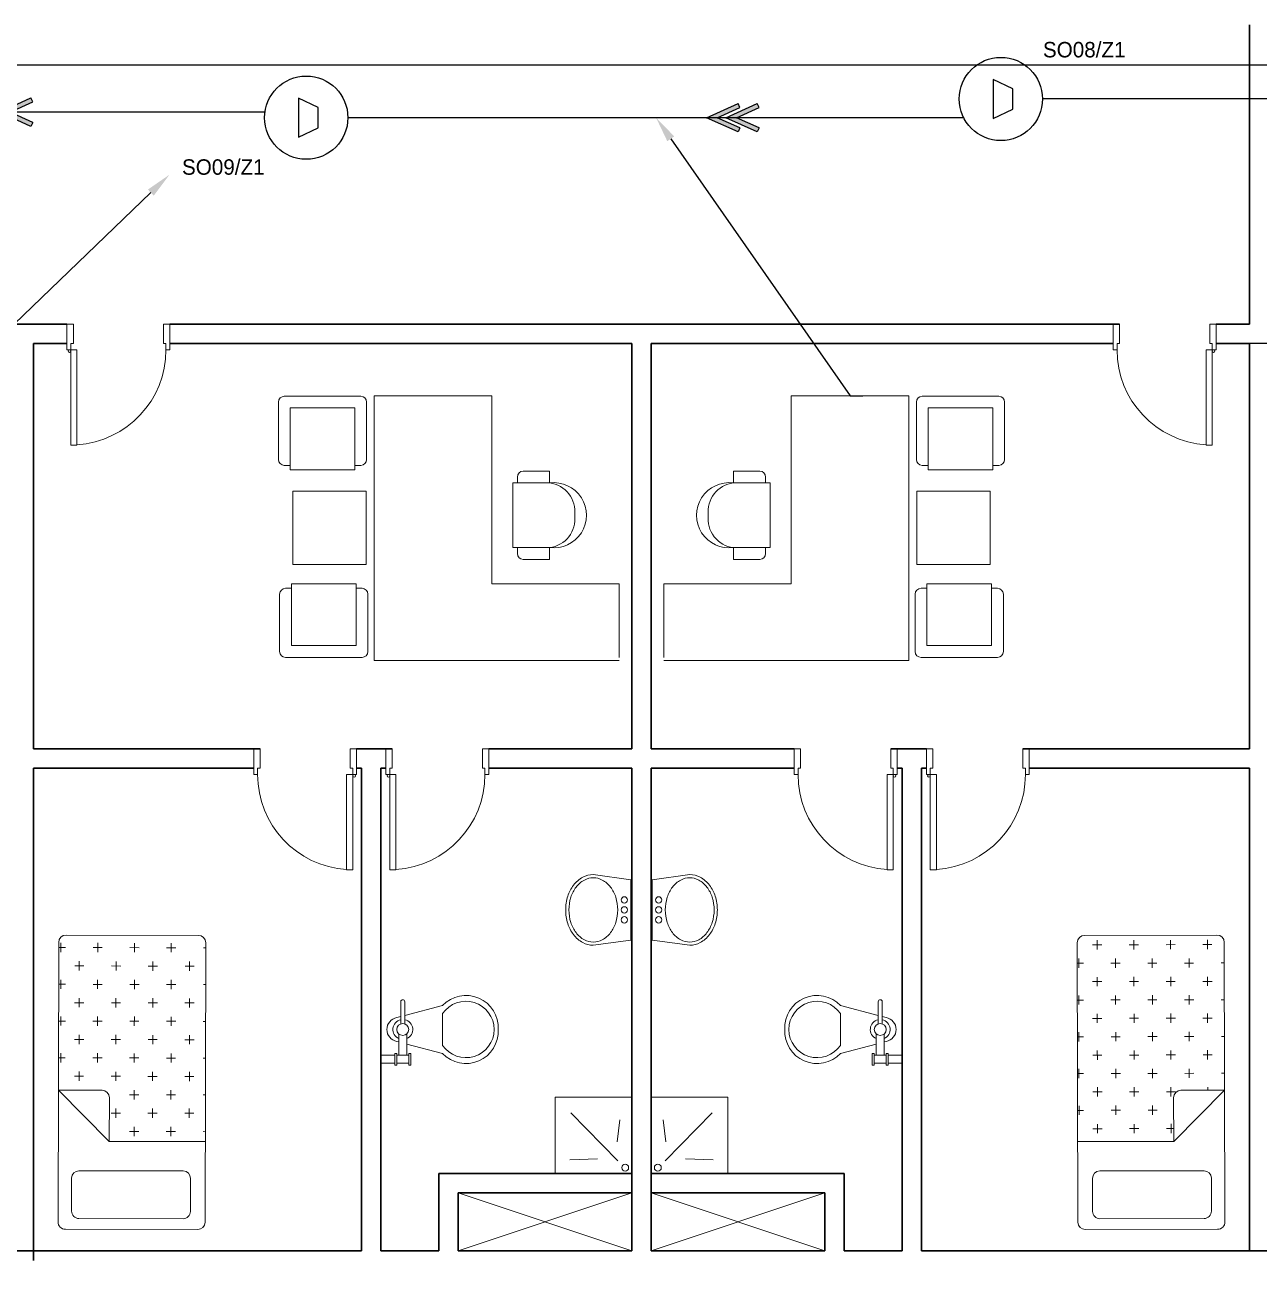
# Model space of a CAD drawing. Extents: x -3767 to 3861, y 250 to 646.
# Drawn here: x 65.41 to 75, y 367.76 to 377.4 of the extents above; entities that cross this region are included whole.
import ezdxf
from ezdxf import colors
from ezdxf.entities.mleader import LeaderData, LeaderLine
from ezdxf.enums import TextEntityAlignment as Align
from ezdxf.math import Vec2, Vec3

# ---------------------------------------------------------------- set-up
doc = ezdxf.new("R2010")
doc.units = 0
doc.header["$LTSCALE"] = 0.15
doc.layers.get('0').update_dxf_attribs({"color": 252})
for name, color, linetype, lineweight in [('0 criticalllllll', 4, 'Continuous', 13), ('anal', 252, 'Continuous', 20), ('DOOR', 252, 'Continuous', 20), ('FIXT', 252, 'Continuous', 9), ('FUR', 252, 'Continuous', 9), ('sofa', 252, 'Continuous', 9), ('wall', 252, 'Continuous', 30), ('WC', 252, 'Continuous', 9)]:
    doc.layers.add(name, color=color, linetype=linetype, lineweight=lineweight)
for name, color, linetype in [('0 sockets', 252, 'Continuous'), ('0 sound', 252, 'Continuous'), ('AUTOINCR', 7, 'Continuous'), ('bound', 252, 'Continuous'), ('FIRE_LOOP', 7, 'Continuous')]:
    doc.layers.add(name, color=color, linetype=linetype)

# ---------------------------------------------------------------- blocks, each defined once
blk = doc.blocks.new('A$C48FC3568')
at = {"layer": 'FUR'}
h = blk.add_hatch(dxfattribs=at)
h.set_pattern_fill('CROSS', color=256, scale=0.5, style=0)
h.set_pattern_definition([(0, (-34.60875, 58.23435), (0.125, -0.125), [0.0625, -0.1875]), (270, (-34.5775, 58.2656), (-0.125, -0.125), [0.0625, -0.1875])])
h.paths.add_polyline_path([(1.0549, 0.7028), (1.0549, 1), (0.05, 1, 0.414214), (0, 0.95), (0, 0.05, 0.414214), (0.05, 0), (1.402, 0), (1.402, 0.6528), (1.1049, 0.6528, -0.414214)])
for p, q in [((0, 0.95), (0, 0.05)), ((1.95, 1), (0.05, 1)), ((1.402, 0.6528), (1.0549, 1)), ((1.0549, 1), (1.0549, 0.7028)), ((2, 0.05), (2, 0.95)), ((1.6023, 0.8585), (1.6023, 0.15)), ((1.877, 0.9085), (1.6523, 0.9085)), ((1.927, 0.15), (1.927, 0.8585)), ((1.402, 0.6528), (1.1049, 0.6528)), ((1.402, 0), (1.402, 0.6528)), ((1.6523, 0.1), (1.877, 0.1)), ((0.05, 0), (1.95, 0))]:
    blk.add_line(p, q, dxfattribs=at)
for centre, start, end in [((0.05, 0.95), 90, 180), ((1.95, 0.95), 360, 90), ((1.6523, 0.8585), 90, 180), ((1.877, 0.8585), 360, 90), ((1.1049, 0.7028), 180, 270), ((1.6523, 0.15), 180, 270), ((1.877, 0.15), 270, 0), ((0.05, 0.05), 180, 270), ((1.95, 0.05), 270, 360)]:
    blk.add_arc(centre, 0.05, start, end, dxfattribs=at)
blk = doc.blocks.new('ARCH')
at = {"layer": 'anal'}
for p, q in [((70.125, 368.325), (68.775, 367.875)), ((70.125, 367.875), (68.775, 368.325)), ((70.125, 368.325), (68.775, 367.875)), ((70.125, 367.875), (68.775, 368.325)), ((70.275, 367.875), (71.625, 368.325)), ((70.275, 368.325), (71.625, 367.875)), ((70.275, 367.875), (71.625, 368.325)), ((70.275, 368.325), (71.625, 367.875))]:
    blk.add_line(p, q, dxfattribs=at)
at = {"layer": 'bound', "color": 2}
blk.add_lwpolyline([(91.9019, 377.3479), (94.4258, 377.3479), (94.4258, 312.7217), (-14.9939, 312.7217), (-14.9939, 377.0896), (94.6391, 377.0896)], dxfattribs=at)
at = {"layer": 'DOOR'}
for points in [[(65.7648, 374.875), (65.7348, 374.875), (65.7348, 375.075), (65.7848, 375.075), (65.7848, 374.925), (65.7648, 374.925)], [(66.5048, 374.875), (66.5348, 374.875), (66.5348, 375.075), (66.4848, 375.075), (66.4848, 374.925), (66.5048, 374.925)], [(73.8952, 374.875), (73.8652, 374.875), (73.8652, 375.075), (73.9152, 375.075), (73.9152, 374.925), (73.8952, 374.925)], [(74.6352, 374.875), (74.6652, 374.875), (74.6652, 375.075), (74.6152, 375.075), (74.6152, 374.925), (74.6352, 374.925)], [(65.7648, 374.875), (65.7648, 374.135), (65.8129, 374.135), (65.8129, 374.875)], [(74.6352, 374.875), (74.6352, 374.135), (74.5871, 374.135), (74.5871, 374.875)], [(67.2165, 371.575), (67.1865, 371.575), (67.1865, 371.775), (67.2365, 371.775), (67.2365, 371.625), (67.2165, 371.625)], [(67.9565, 371.575), (67.9865, 371.575), (67.9865, 371.775), (67.9365, 371.775), (67.9365, 371.625), (67.9565, 371.625)], [(68.2435, 371.575), (68.2135, 371.575), (68.2135, 371.775), (68.2635, 371.775), (68.2635, 371.625), (68.2435, 371.625)], [(68.9835, 371.575), (69.0135, 371.575), (69.0135, 371.775), (68.9635, 371.775), (68.9635, 371.625), (68.9835, 371.625)], [(71.4165, 371.575), (71.3865, 371.575), (71.3865, 371.775), (71.4365, 371.775), (71.4365, 371.625), (71.4165, 371.625)], [(72.1565, 371.575), (72.1865, 371.575), (72.1865, 371.775), (72.1365, 371.775), (72.1365, 371.625), (72.1565, 371.625)], [(72.4435, 371.575), (72.4135, 371.575), (72.4135, 371.775), (72.4635, 371.775), (72.4635, 371.625), (72.4435, 371.625)], [(73.1835, 371.575), (73.2135, 371.575), (73.2135, 371.775), (73.1635, 371.775), (73.1635, 371.625), (73.1835, 371.625)], [(67.9565, 371.575), (67.9565, 370.835), (67.9085, 370.835), (67.9085, 371.575)], [(68.2435, 371.575), (68.2435, 370.835), (68.2915, 370.835), (68.2915, 371.575)], [(72.1565, 371.575), (72.1565, 370.835), (72.1085, 370.835), (72.1085, 371.575)], [(72.4435, 371.575), (72.4435, 370.835), (72.4915, 370.835), (72.4915, 371.575)]]:
    blk.add_lwpolyline(points, close=True, dxfattribs=at)
for centre in [(65.7548, 374.865), (74.6452, 374.865), (67.9665, 371.565), (68.2335, 371.565), (72.1665, 371.565), (72.4335, 371.565)]:
    blk.add_circle(centre, 0.01, dxfattribs=at)
for centre, start, end in [((65.7648, 374.875), 273.72312, 0), ((74.6352, 374.875), 180, 266.27688), ((67.9565, 371.575), 180, 266.27688), ((68.2435, 371.575), 273.72312, 0), ((72.1565, 371.575), 180, 266.27688), ((72.4435, 371.575), 273.72312, 0)]:
    blk.add_arc(centre, 0.74, start, end, dxfattribs=at)
at = {"layer": 'FIXT'}
for p, q in [((69.8256, 370.798), (70.1165, 370.7569)), ((70.1165, 370.2891), (70.1165, 370.7569)), ((70.5744, 370.798), (70.2835, 370.7569)), ((70.2835, 370.2891), (70.2835, 370.7569)), ((69.8256, 370.248), (70.1165, 370.2891)), ((70.5744, 370.248), (70.2835, 370.2891))]:
    blk.add_line(p, q, dxfattribs=at)
for centre in [(70.0668, 370.6004), (70.3332, 370.6004), (70.0668, 370.523), (70.0668, 370.4457), (70.3332, 370.523), (70.3332, 370.4457)]:
    blk.add_circle(centre, 0.025, dxfattribs=at)
for centre, radius, start, end in [((69.8529, 370.5771), 0.2279, 118.61302, 142.7902), ((69.8529, 370.5771), 0.2029, 118.61302, 142.7902), ((69.8256, 370.6273), 0.1707, 90, 118.61302), ((69.8256, 370.6273), 0.1457, 90, 118.61302), ((69.8256, 370.6273), 0.1457, 61.38698, 90), ((69.7982, 370.5771), 0.2029, 37.2098, 61.38698), ((70.6018, 370.5771), 0.2029, 118.61302, 142.7902), ((70.5744, 370.6273), 0.1457, 90, 118.61302), ((70.5744, 370.6273), 0.1707, 61.38698, 90), ((70.5744, 370.6273), 0.1457, 61.38698, 90), ((70.5471, 370.5771), 0.2029, 37.2098, 61.38698), ((70.5471, 370.5771), 0.2279, 37.2098, 61.38698), ((69.896, 370.5444), 0.282, 142.7902, 162.54076), ((69.896, 370.5444), 0.257, 142.7902, 162.54076), ((69.7551, 370.5444), 0.257, 17.45924, 37.2098), ((70.6449, 370.5444), 0.257, 142.7902, 162.54076), ((70.504, 370.5444), 0.257, 17.45924, 37.2098), ((70.504, 370.5444), 0.282, 17.45924, 37.2098), ((69.9639, 370.523), 0.3532, 162.54076, 180), ((69.9639, 370.523), 0.3282, 162.54076, 180), ((69.6872, 370.523), 0.3282, 360, 17.45924), ((70.7128, 370.523), 0.3282, 162.54076, 180), ((70.4361, 370.523), 0.3282, 0, 17.45924), ((70.4361, 370.523), 0.3532, 360, 17.45924), ((69.9639, 370.523), 0.3532, 180, 197.45924), ((69.9639, 370.523), 0.3282, 180, 197.45924), ((69.6872, 370.523), 0.3282, 342.54076, 0), ((70.7128, 370.523), 0.3282, 180, 197.45924), ((70.4361, 370.523), 0.3282, 342.54076, 360), ((70.4361, 370.523), 0.3532, 342.54076, 0), ((69.896, 370.5017), 0.282, 197.45924, 217.2098), ((69.896, 370.5017), 0.257, 197.45924, 217.2098), ((69.7551, 370.5017), 0.257, 322.7902, 342.54076), ((70.6449, 370.5017), 0.257, 197.45924, 217.2098), ((70.504, 370.5017), 0.257, 322.7902, 342.54076), ((70.504, 370.5017), 0.282, 322.7902, 342.54076), ((69.8529, 370.469), 0.2279, 217.2098, 241.38698), ((69.8529, 370.469), 0.2029, 217.2098, 241.38698), ((69.8256, 370.4188), 0.1457, 241.38698, 270), ((69.8256, 370.4188), 0.1457, 270, 298.61302), ((69.7982, 370.469), 0.2029, 298.61302, 322.7902), ((70.6018, 370.469), 0.2029, 217.2098, 241.38698), ((70.5744, 370.4188), 0.1457, 241.38698, 270), ((70.5744, 370.4188), 0.1457, 270, 298.61302), ((70.5471, 370.469), 0.2029, 298.61302, 322.7902), ((70.5471, 370.469), 0.2279, 298.61302, 322.7902), ((69.8256, 370.4188), 0.1707, 241.38698, 270), ((70.5744, 370.4188), 0.1707, 270, 298.61302)]:
    blk.add_arc(centre, radius, start, end, dxfattribs=at)
at = {"layer": 'FUR'}
for p, q in [((67.7212, 374.5142), (67.4241, 374.5142)), ((67.7212, 374.5142), (68.0184, 374.5142)), ((68.1226, 372.4608), (68.1226, 374.518)), ((68.1226, 374.518), (69.0369, 374.518)), ((69.0369, 373.0562), (69.0369, 374.518)), ((71.3631, 373.0562), (71.3631, 374.518)), ((72.2774, 374.518), (71.3631, 374.518)), ((72.2774, 372.4608), (72.2774, 374.518)), ((72.6788, 374.5142), (72.3816, 374.5142)), ((72.6788, 374.5142), (72.9759, 374.5142)), ((67.3784, 374.4685), (67.3784, 374.0227)), ((67.4698, 374.4227), (67.4698, 373.9427)), ((67.7212, 374.4227), (67.4698, 374.4227)), ((67.7212, 374.4227), (67.9727, 374.4227)), ((67.9727, 374.4227), (67.9727, 373.9427)), ((68.0641, 374.4685), (68.0641, 374.0227)), ((72.3359, 374.4685), (72.3359, 374.0227)), ((72.6788, 374.4227), (72.4273, 374.4227)), ((72.4273, 374.4227), (72.4273, 373.9427)), ((72.6788, 374.4227), (72.9302, 374.4227)), ((72.9302, 374.4227), (72.9302, 373.9427)), ((73.0216, 374.4685), (73.0216, 374.0227)), ((67.4698, 373.977), (67.4241, 373.977)), ((67.7212, 373.9427), (67.4698, 373.9427)), ((67.7212, 373.9427), (67.9727, 373.9427)), ((67.9727, 373.977), (68.0184, 373.977)), ((72.4273, 373.977), (72.3816, 373.977)), ((72.6788, 373.9427), (72.4273, 373.9427)), ((72.6788, 373.9427), (72.9302, 373.9427)), ((72.9302, 373.977), (72.9759, 373.977)), ((69.4856, 373.8406), (69.2013, 373.8406)), ((69.2013, 373.5892), (69.2013, 373.8406)), ((69.2355, 373.8406), (69.2355, 373.8863)), ((69.4856, 373.932), (69.2813, 373.932)), ((69.4856, 373.932), (69.4856, 373.8406)), ((70.9144, 373.932), (70.9144, 373.8406)), ((70.9144, 373.932), (71.1187, 373.932)), ((70.9144, 373.8406), (71.1987, 373.8406)), ((71.1645, 373.8406), (71.1645, 373.8863)), ((71.1987, 373.5892), (71.1987, 373.8406)), ((67.4902, 373.7774), (67.4902, 373.206)), ((67.4902, 373.7774), (68.0616, 373.7774)), ((68.0616, 373.7774), (68.0616, 373.206)), ((72.3384, 373.7774), (72.3384, 373.206)), ((72.9098, 373.7774), (72.3384, 373.7774)), ((72.9098, 373.7774), (72.9098, 373.206)), ((69.2013, 373.5892), (69.2013, 373.3377)), ((71.1987, 373.5892), (71.1987, 373.3377)), ((69.4856, 373.3377), (69.2013, 373.3377)), ((69.2355, 373.3377), (69.2355, 373.292)), ((69.4856, 373.3377), (69.4856, 373.2463)), ((70.9144, 373.3377), (71.1987, 373.3377)), ((70.9144, 373.3377), (70.9144, 373.2463)), ((71.1645, 373.3377), (71.1645, 373.292)), ((67.4902, 373.206), (68.0616, 373.206)), ((69.4856, 373.2463), (69.2813, 373.2463)), ((70.9144, 373.2463), (71.1187, 373.2463)), ((72.9098, 373.206), (72.3384, 373.206)), ((67.388, 372.5305), (67.388, 372.9762)), ((67.4794, 373.0219), (67.4337, 373.0219)), ((67.7308, 373.0562), (67.4794, 373.0562)), ((67.4794, 372.5762), (67.4794, 373.0562)), ((67.7308, 373.0562), (67.9823, 373.0562)), ((67.9823, 372.5762), (67.9823, 373.0562)), ((67.9823, 373.0219), (68.028, 373.0219)), ((68.0737, 372.5305), (68.0737, 372.9762)), ((69.0369, 373.0562), (70.0272, 373.0562)), ((70.0272, 372.4847), (70.0272, 373.0562)), ((71.3631, 373.0562), (70.3728, 373.0562)), ((70.3728, 372.4847), (70.3728, 373.0562)), ((72.3263, 372.5305), (72.3263, 372.9762)), ((72.4177, 373.0219), (72.372, 373.0219)), ((72.6692, 373.0562), (72.4177, 373.0562)), ((72.4177, 372.5762), (72.4177, 373.0562)), ((72.6692, 373.0562), (72.9206, 373.0562)), ((72.9206, 372.5762), (72.9206, 373.0562)), ((72.9206, 373.0219), (72.9663, 373.0219)), ((73.012, 372.5305), (73.012, 372.9762)), ((67.7308, 372.5762), (67.4794, 372.5762)), ((67.7308, 372.5762), (67.9823, 372.5762)), ((72.6692, 372.5762), (72.4177, 372.5762)), ((72.6692, 372.5762), (72.9206, 372.5762)), ((67.7308, 372.4847), (67.4337, 372.4847)), ((67.7308, 372.4847), (68.028, 372.4847)), ((70.0272, 372.4608), (68.1226, 372.4608)), ((70.3728, 372.4608), (72.2774, 372.4608)), ((72.6692, 372.4847), (72.372, 372.4847)), ((72.6692, 372.4847), (72.9663, 372.4847))]:
    blk.add_line(p, q, dxfattribs=at)
for centre, radius, start, end in [((67.4241, 374.4685), 0.0457, 90, 180), ((68.0184, 374.4685), 0.0457, 0, 90), ((72.3816, 374.4685), 0.0457, 90, 180), ((72.9759, 374.4685), 0.0457, 360, 90), ((67.4241, 374.0227), 0.0457, 180, 270), ((68.0184, 374.0227), 0.0457, 270, 0), ((72.3816, 374.0227), 0.0457, 180, 270), ((72.9759, 374.0227), 0.0457, 270, 360), ((69.2813, 373.8863), 0.0457, 90, 180), ((69.519, 373.5892), 0.2536, 262.43339, 97.56661), ((69.4577, 373.6171), 0.2253, 352.88231, 82.88231), ((70.881, 373.5892), 0.2536, 82.43339, 277.56661), ((70.9423, 373.6171), 0.2253, 97.11769, 187.11769), ((71.1187, 373.8863), 0.0457, 360, 90), ((69.4577, 373.5612), 0.2253, 277.11769, 7.11769), ((70.9423, 373.5612), 0.2253, 172.88231, 262.88231), ((69.2813, 373.292), 0.0457, 180, 270), ((71.1187, 373.292), 0.0457, 270, 360), ((67.4337, 372.9762), 0.0457, 90, 180), ((68.028, 372.9762), 0.0457, 360, 90), ((72.372, 372.9762), 0.0457, 90, 180), ((72.9663, 372.9762), 0.0457, 0, 90), ((67.4337, 372.5305), 0.0457, 180, 270), ((68.028, 372.5305), 0.0457, 270, 360), ((72.372, 372.5305), 0.0457, 180, 270), ((72.9663, 372.5305), 0.0457, 270, 0)]:
    blk.add_arc(centre, radius, start, end, dxfattribs=at)
at = {"layer": 'sofa'}
for p, q in [((69.5284, 369.0689), (70.1268, 369.0689)), ((69.5284, 368.4689), (69.5284, 369.0689)), ((70.8716, 369.0689), (70.2732, 369.0689)), ((70.8716, 368.4689), (70.8716, 369.0689)), ((70.0156, 368.574), (69.6512, 368.9459)), ((70.3844, 368.574), (70.7488, 368.9459)), ((70.0117, 368.7197), (70.0309, 368.8922)), ((70.3883, 368.7197), (70.3691, 368.8922)), ((69.6435, 368.5817), (69.8583, 368.5893)), ((70.7565, 368.5817), (70.5417, 368.5893))]:
    blk.add_line(p, q, dxfattribs=at)
for centre in [(70.0731, 368.5203), (70.3269, 368.5203)]:
    blk.add_circle(centre, 0.0268, dxfattribs=at)
at = {"layer": 'wall'}
for p, q in [((74.925, 375.075), (74.925, 377.4)), ((65.325, 375.075), (65.7348, 375.075)), ((66.5348, 375.075), (70.275, 375.075)), ((73.9152, 375.075), (70.125, 375.075)), ((74.925, 375.075), (74.6652, 375.075)), ((65.475, 374.925), (65.7348, 374.925)), ((65.475, 371.775), (65.475, 374.925)), ((66.5348, 374.925), (70.125, 374.925)), ((70.125, 374.925), (70.125, 371.775)), ((70.125, 374.925), (70.125, 371.775)), ((70.275, 374.925), (70.275, 371.775)), ((70.275, 374.925), (70.275, 371.775)), ((73.8652, 374.925), (70.275, 374.925)), ((74.925, 374.925), (74.6652, 374.925)), ((74.925, 371.775), (74.925, 374.925)), ((67.2365, 371.775), (65.475, 371.775)), ((68.2635, 371.775), (67.9865, 371.775)), ((70.125, 371.775), (69.0135, 371.775)), ((70.275, 371.775), (71.3865, 371.775)), ((72.1365, 371.775), (72.4135, 371.775)), ((73.1635, 371.775), (74.925, 371.775)), ((67.1865, 371.625), (65.475, 371.625)), ((65.475, 367.8), (65.475, 371.625)), ((68.025, 371.625), (67.9865, 371.625)), ((68.025, 371.625), (68.025, 367.875)), ((68.2135, 371.625), (68.175, 371.625)), ((68.175, 371.625), (68.175, 367.875)), ((70.125, 371.625), (69.0135, 371.625)), ((69.5835, 371.625), (69.5635, 371.625)), ((70.125, 371.625), (70.125, 368.475)), ((70.125, 371.625), (70.125, 367.875)), ((70.275, 371.625), (70.275, 368.475)), ((70.275, 371.625), (71.3865, 371.625)), ((70.275, 371.625), (70.275, 367.875)), ((70.8165, 371.625), (70.8365, 371.625)), ((72.1865, 371.625), (72.225, 371.625)), ((72.225, 371.625), (72.225, 367.875)), ((72.375, 371.625), (72.4135, 371.625)), ((72.375, 371.625), (72.375, 367.875)), ((73.2135, 371.625), (74.925, 371.625)), ((74.925, 367.875), (74.925, 371.625)), ((70.125, 368.475), (68.625, 368.475)), ((68.625, 368.475), (68.625, 367.875)), ((70.275, 368.475), (71.775, 368.475)), ((71.775, 368.475), (71.775, 367.875)), ((70.125, 368.325), (68.775, 368.325)), ((68.775, 368.325), (68.775, 367.875)), ((70.125, 368.325), (70.125, 367.875)), ((70.275, 368.325), (71.625, 368.325)), ((71.625, 368.325), (71.625, 367.875)), ((65.25, 367.875), (68.025, 367.875)), ((68.175, 367.875), (68.625, 367.875)), ((68.775, 367.875), (70.125, 367.875)), ((70.275, 367.875), (71.625, 367.875)), ((71.775, 367.875), (72.225, 367.875)), ((72.375, 367.875), (77.35, 367.875))]:
    blk.add_line(p, q, dxfattribs=at)
at = {"layer": 'WC'}
for p, q in [((68.3294, 369.6371), (68.3294, 369.81)), ((68.3603, 369.81), (68.3603, 369.6371)), ((72.0397, 369.81), (72.0397, 369.6371)), ((72.0706, 369.6371), (72.0706, 369.81)), ((68.2985, 369.6865), (68.3297, 369.6946)), ((68.3606, 369.7027), (68.6538, 369.7792)), ((68.6538, 369.7174), (68.6538, 369.4703)), ((72.0394, 369.7027), (71.7462, 369.7792)), ((71.7462, 369.7174), (71.7462, 369.4703)), ((72.1015, 369.6865), (72.0703, 369.6946)), ((68.314, 369.5597), (68.314, 369.3931)), ((68.3758, 369.3931), (68.3758, 369.5593)), ((72.0242, 369.3931), (72.0242, 369.5593)), ((72.086, 369.5597), (72.086, 369.3931)), ((68.2831, 369.4085), (68.2985, 369.4085)), ((68.2831, 369.3158), (68.2831, 369.4085)), ((68.2985, 369.5012), (68.3144, 369.497)), ((68.2985, 369.4085), (68.2985, 369.3158)), ((68.3756, 369.4811), (68.6538, 369.4085)), ((68.3912, 369.3158), (68.3912, 369.4085)), ((68.3912, 369.4085), (68.4067, 369.4085)), ((68.4067, 369.4085), (68.4067, 369.3158)), ((72.0244, 369.4811), (71.7462, 369.4085)), ((72.0088, 369.4085), (71.9933, 369.4085)), ((71.9933, 369.4085), (71.9933, 369.3158)), ((72.0088, 369.3158), (72.0088, 369.4085)), ((72.1015, 369.5012), (72.0856, 369.497)), ((72.1015, 369.4085), (72.1015, 369.3158)), ((72.1169, 369.4085), (72.1015, 369.4085)), ((72.1169, 369.3158), (72.1169, 369.4085)), ((68.175, 369.3931), (68.2831, 369.3931)), ((68.2831, 369.3313), (68.175, 369.3313)), ((68.2985, 369.3158), (68.2831, 369.3158)), ((68.2985, 369.3931), (68.3912, 369.3931)), ((68.3912, 369.3313), (68.2985, 369.3313)), ((68.4067, 369.3158), (68.3912, 369.3158)), ((71.9933, 369.3158), (72.0088, 369.3158)), ((72.1015, 369.3931), (72.0088, 369.3931)), ((72.0088, 369.3313), (72.1015, 369.3313)), ((72.1015, 369.3158), (72.1169, 369.3158)), ((72.225, 369.3931), (72.1169, 369.3931)), ((72.1169, 369.3313), (72.225, 369.3313))]:
    blk.add_line(p, q, dxfattribs=at)
for centre in [(68.3449, 369.5938), (72.0551, 369.5938)]:
    blk.add_circle(centre, 0.0463, dxfattribs=at)
for centre, radius, start, end in [((68.3449, 369.81), 0.0154, 360, 180), ((68.8366, 369.6086), 0.25, 356.62, 136.9828), ((68.8352, 369.5927), 0.2201, 0.3, 145.4946), ((71.5634, 369.6086), 0.25, 43.0172, 183.38), ((71.5648, 369.5927), 0.2201, 34.5054, 179.7), ((72.0551, 369.81), 0.0154, 0, 180), ((68.3155, 369.5938), 0.0942, 100.3889, 259.61114), ((68.3449, 369.5938), 0.0772, 101.423, 247.14953), ((68.3449, 369.5938), 0.0772, 293.4137, 78.1237), ((72.0551, 369.5938), 0.0772, 101.8763, 246.5863), ((72.0551, 369.5938), 0.0772, 292.85047, 78.577), ((72.0845, 369.5938), 0.0942, 280.38886, 79.6111), ((68.8366, 369.5791), 0.25, 223.01722, 3.38), ((68.8352, 369.595), 0.2201, 214.50543, 359.7), ((71.5634, 369.5791), 0.25, 176.62, 316.98278), ((71.5648, 369.595), 0.2201, 180.3, 325.49457)]:
    blk.add_arc(centre, radius, start, end, dxfattribs=at)
at = {"layer": 'FUR', "extrusion": (0, 0, -1), "xscale": 1.142857142856969, "yscale": 1.142857142856969, "zscale": -1.142857142857, "rotation": 270.1259017659578}
blk.add_blockref('A$C48FC3568', (-66.8139, 370.3252), dxfattribs=at)
at = {"layer": 'FUR', "xscale": 1.142857142856969, "yscale": 1.142857142856969, "zscale": 1.142857142856969, "rotation": 270.1259017659578}
blk.add_blockref('A$C48FC3568', (73.5861, 370.3252), dxfattribs=at)
blk = doc.blocks.new('T-PA01')
at = {"color": 6}
for p, q in [((36.5, 93.9), (-57.9, 48.8)), ((36.5, -93.9), (36.5, 93.9)), ((-57.9, 48.8), (-57.9, -48.8)), ((-57.9, -48.8), (36.5, -93.9))]:
    blk.add_line(p, q, dxfattribs=at)
blk.add_circle((0, 0), 200, dxfattribs=at)
blk = doc.blocks.new('ds')
h = blk.add_hatch(color=2)
h.dxf.hatch_style = 1
h.paths.add_polyline_path([(0.2593, 0.0792), (0.2452, 0.1105), (0, 0), (0.2452, -0.1105), (0.2593, -0.0792), (0.0836, 0)])
at = {"layer": '0 sockets', "color": 3}
for points in [[(0.2452, -0.1105), (0, 0), (0.2452, 0.1105)], [(0.2593, 0.0792), (0.2452, 0.1105)], [(0.2593, -0.0792), (0.0836, 0), (0.2593, 0.0792)], [(0.2593, -0.0792), (0.2452, -0.1105)]]:
    blk.add_lwpolyline(points, dxfattribs=at)
blk = doc.blocks.new('qa')
h = blk.add_hatch(color=1)
h.dxf.hatch_style = 1
h.paths.add_polyline_path([(0.2593, 0.0792), (0.2452, 0.1105), (0, 0), (0.2452, -0.1105), (0.2593, -0.0792), (0.0836, 0)])
h.paths.add_polyline_path([(0.4084, 0.0792), (0.3943, 0.1105), (0.1491, 0), (0.3943, -0.1105), (0.4084, -0.0792), (0.2326, 0)])
h = blk.add_hatch(color=1)
h.dxf.hatch_style = 1
h.paths.add_polyline_path([(0.2593, 0.0792), (0.2452, 0.1105), (0, 0), (0.2452, -0.1105), (0.2593, -0.0792), (0.0836, 0)])
at = {"layer": '0 sockets', "color": 3}
for p in [(0, 0), (0.1491, 0)]:
    blk.add_blockref('ds', p, dxfattribs=at)

msp = doc.modelspace()

# ---------------------------------------------------------------- linework, layer by layer
at = {"layer": 'FIRE_LOOP', "color": 3}
msp.add_lwpolyline([(78.43031, 357.82986), (78.43031, 376.72388, 0.4142136), (78.33031, 376.82388), (73.31576, 376.82388)], format="xyb", dxfattribs=at)
for points in [[(67.27799, 376.7211), (62.12541, 376.7211)], [(72.70793, 376.67842), (67.91808, 376.67842)]]:
    msp.add_lwpolyline(points, dxfattribs=at)

# ---------------------------------------------------------------- block references
at = {"layer": '0 sockets', "color": 3}
for name, p in [('ARCH', (0, 0)), ('qa', (65.06093, 376.7211)), ('qa', (70.70555, 376.67842))]:
    msp.add_blockref(name, p, dxfattribs=at)
at = {"layer": '0 sound', "xscale": 0.001617016088281897, "yscale": 0.001617016088281897, "zscale": 0.001617016088281897, "rotation": 180}
for p in [(72.99234, 376.82388), (67.59466, 376.67842)]:
    msp.add_blockref('T-PA01', p, dxfattribs=at)

# ---------------------------------------------------------------- texts
at = {"layer": 'AUTOINCR', "color": 1}
msp.add_text('SO08/Z1', height=0.12, dxfattribs=at).set_placement((73.31928, 377.11082), align=Align.BOTTOM_LEFT)
msp.add_text('SO09/Z1', height=0.12, dxfattribs=at).set_placement((67.27125, 376.35502), align=Align.TOP_RIGHT)

# ---------------------------------------------------------------- leaders
at = {"layer": '0 criticalllllll', "color": 4}
ml = msp.add_multileader_mtext('Standard', dxfattribs=at)
ml.set_content('ZONE 02\\PUPVC CONDUIT 20 MM2\\P(2*1.5) MM2 CABLE\\PEXPOSED ABOVE FALSE CEILING\\PTYPICAL', color=6)
ml.set_leader_properties()
ml.build(insert=Vec2(0, 0))
ml.multileader.update_dxf_attribs({"text_right_attachment_type": 6, "dogleg_length": 0.1, "arrow_head_size": 0.2})
ctx = ml.context
ctx.base_point, ctx.char_height, ctx.arrow_head_size, ctx.landing_gap_size = Vec3(74.09456, 374.995), 0.1, 0.2, 0.02
ctx.right_attachment, ctx.text_align_type = 6, 2
notes = []
notes.append((ctx, [(0, (1, 1, 0), (76.86789, 374.925), (-1, 0), 0.1, [(0, [(78.33031, 376.72388)], 0, [])])]))
ctx.mtext.insert, ctx.mtext.width, ctx.mtext.alignment, ctx.mtext.flow_direction = Vec3(76.74789, 375.045), 3780, 3, 5
ml = msp.add_multileader_mtext('Standard', dxfattribs=at)
ml.set_content('ZONE 02\\PUPVC CONDUIT 20 MM2\\P(2*1.5) MM2 CABLE\\PEXPOSED ABOVE FALSE CEILING\\PTYPICAL', color=6)
ml.set_leader_properties()
ml.build(insert=Vec2(0, 0))
ml.multileader.update_dxf_attribs({"text_right_attachment_type": 6, "dogleg_length": 0.1, "arrow_head_size": 0.2})
ctx = ml.context
ctx.base_point, ctx.char_height, ctx.arrow_head_size, ctx.landing_gap_size = Vec3(71.92025, 374.51795), 0.1, 0.2, 0.02
ctx.right_attachment = 6
notes.append((ctx, [(0, (1, 1, 0), (71.82025, 374.51795), (1, 0), 0.1, [(0, [(70.31301, 376.67842)], 0, [])])]))
ctx.mtext.insert, ctx.mtext.width, ctx.mtext.flow_direction = Vec3(71.94025, 374.56795), 3780, 5
ml = msp.add_multileader_mtext('Standard', dxfattribs=at)
ml.set_content('ZONE 02\\PUPVC CONDUIT 20 MM2\\P(2*1.5) MM2 CABLE\\PEXPOSED ABOVE FALSE CEILING\\PTYPICAL', color=6)
ml.set_leader_properties()
ml.build(insert=Vec2(0, 0))
ml.multileader.update_dxf_attribs({"text_right_attachment_type": 6, "dogleg_length": 0.1, "arrow_head_size": 0.2})
ctx = ml.context
ctx.base_point, ctx.char_height, ctx.arrow_head_size, ctx.landing_gap_size = Vec3(62.55167, 375.145), 0.1, 0.2, 0.02
ctx.right_attachment, ctx.text_align_type = 6, 2
notes.append((ctx, [(0, (1, 1, 0), (65.325, 375.075), (-1, 0), 0.1, [(0, [(66.53125, 376.23502)], 0, [])])]))
ctx.mtext.insert, ctx.mtext.width, ctx.mtext.alignment, ctx.mtext.flow_direction = Vec3(65.205, 375.195), 3780, 3, 5
ml = msp.add_multileader_mtext('Standard', dxfattribs=at)
ml.set_content('ZONE 02\\PUPVC CONDUIT 20 MM2\\P(2*1.5) MM2 CABLE\\PEXPOSED ABOVE FALSE CEILING\\PTYPICAL', color=6)
ml.set_leader_properties()
ml.build(insert=Vec2(0, 0))
ml.multileader.update_dxf_attribs({"text_right_attachment_type": 6, "dogleg_length": 0.1, "arrow_head_size": 0.2})
ctx = ml.context
ctx.base_point, ctx.char_height, ctx.arrow_head_size, ctx.landing_gap_size = Vec3(23.54158, 363.50519), 0.1, 0.2, 0.02
ctx.right_attachment = 6
notes.append((ctx, [(0, (1, 1, 0), (23.44158, 363.50519), (1, 0), 0.1, [(0, [(20.84785, 368.1664)], 0, [])])]))
ctx.mtext.insert, ctx.mtext.width, ctx.mtext.flow_direction = Vec3(23.56158, 363.55519), 3780, 5
ml = msp.add_multileader_mtext('Standard', dxfattribs=at)
ml.set_content('ZONE 02\\PUPVC CONDUIT 20 MM2\\P(2*1.5) MM2 CABLE\\PEXPOSED ABOVE FALSE CEILING\\PTYPICAL', color=6)
ml.set_leader_properties()
ml.build(insert=Vec2(0, 0))
ml.multileader.update_dxf_attribs({"text_right_attachment_type": 6, "dogleg_length": 0.1, "arrow_head_size": 0.2})
ctx = ml.context
ctx.base_point, ctx.char_height, ctx.arrow_head_size, ctx.landing_gap_size = Vec3(18.79192, 363.50519), 0.1, 0.2, 0.02
ctx.right_attachment = 6
notes.append((ctx, [(0, (1, 1, 0), (18.69192, 363.50519), (1, 0), 0.1, [(0, [(16.20959, 368.0664)], 0, [])])]))
ctx.mtext.insert, ctx.mtext.width, ctx.mtext.flow_direction = Vec3(18.81192, 363.55519), 3780, 5
for ctx, leaders in notes:
    for number, flags, end, landing, length, lines in leaders:
        leader = LeaderData()
        leader.index, (leader.has_last_leader_line, leader.has_dogleg_vector, leader.attachment_direction) = number, flags
        leader.last_leader_point, leader.dogleg_vector, leader.dogleg_length = Vec3(end), Vec3(landing), length
        for number, points, colour, breaks in lines:
            line = LeaderLine()
            line.index, line.vertices, line.color, line.breaks = number, Vec3.list(points), colors.encode_raw_color(colour), breaks
            leader.lines.append(line)
        ctx.leaders.append(leader)

doc.saveas('drawing.dxf')
